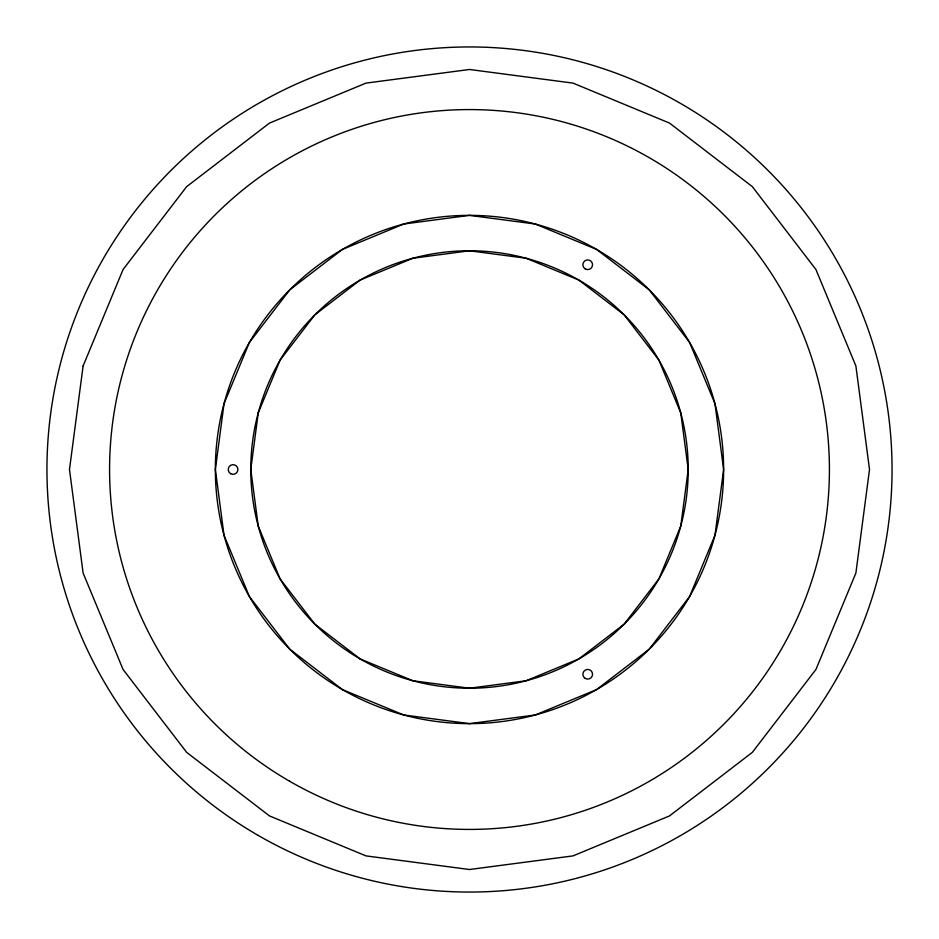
<?xml version="1.0" encoding="UTF-8"?>
<svg xmlns="http://www.w3.org/2000/svg" width="939" height="939" viewBox="0 0 939 939"><rect width="100%" height="100%" fill="white"/><g stroke="black" fill="none" stroke-linecap="round" stroke-linejoin="round"><path stroke-width="1.41" d="M83.113 365.964L69.486 469.5L83.113 573.036L123.079 669.507L186.65 752.35L269.493 815.921L365.964 855.887L469.5 869.514L573.036 855.887L669.507 815.921L752.35 752.35L815.921 669.507L855.887 573.036L869.514 469.5L855.887 365.964L815.921 269.493L752.35 186.65L669.507 123.079L573.036 83.113L469.5 69.486L365.964 83.113L269.493 123.079L186.65 186.65L123.079 269.493L83.113 365.964M224.022 403.723L215.371 469.5L224.022 535.277L249.41 596.57L289.799 649.201L342.43 689.59L403.723 714.978L469.5 723.629L535.277 714.978L596.57 689.59L649.201 649.201L689.59 596.57L714.978 535.277L723.629 469.5L714.978 403.723L689.59 342.43L649.201 289.799L596.57 249.41L535.277 224.022L469.5 215.371L403.723 224.022L342.43 249.41L289.799 289.799L249.41 342.43L224.022 403.723M258.237 412.89L250.783 469.5L258.237 526.11L280.08 578.858L314.847 624.153L360.142 658.92L412.89 680.763L469.5 688.217L526.11 680.763L578.858 658.92L624.153 624.153L658.92 578.858L680.763 526.11L688.217 469.5L680.763 412.89L658.92 360.142L624.153 314.847L578.858 280.08L526.11 258.237L469.5 250.783L412.89 258.237L360.142 280.08L314.847 314.847L280.08 360.142L258.237 412.89M342.43 689.59A254.129 254.129 0 0 0 723.629 469.5A254.129 254.129 0 0 0 342.43 249.41A254.129 254.129 0 0 0 342.43 689.59M289.541 781.201A359.919 359.919 0 0 0 829.419 469.5A359.919 359.919 0 0 0 289.541 157.799A359.919 359.919 0 0 0 289.541 781.201M258.225 835.44A422.55 422.55 0 0 0 892.05 469.5A422.55 422.55 0 0 0 258.225 103.56A422.55 422.55 0 0 0 258.225 835.44M360.142 658.92A218.717 218.717 0 0 0 688.217 469.5A218.717 218.717 0 0 0 360.142 280.08A218.717 218.717 0 0 0 360.142 658.92M230.654 473.679A4.824 4.824 0 0 0 237.907 469.5A4.824 4.824 0 0 0 230.654 465.321A4.824 4.824 0 0 0 230.654 473.679M585.302 268.93A4.824 4.824 0 0 0 592.544 264.751A4.824 4.824 0 0 0 585.302 260.561A4.824 4.824 0 0 0 585.302 268.93M585.302 678.439A4.824 4.824 0 0 0 592.544 674.249A4.824 4.824 0 0 0 585.302 670.07A4.824 4.824 0 0 0 585.302 678.439"/></g></svg>
